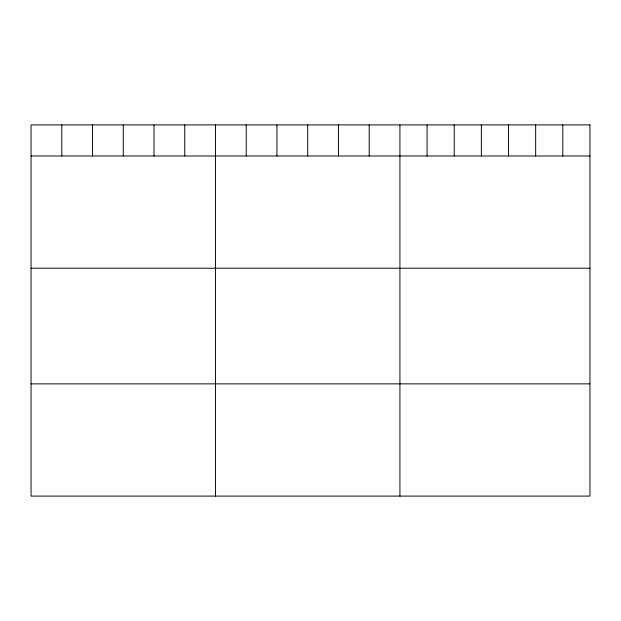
<?xml version="1.0" encoding="UTF-8"?>
<svg xmlns="http://www.w3.org/2000/svg" width="621" height="621" viewBox="0 0 621 621"><rect width="100%" height="100%" fill="white"/><g stroke="black" fill="none" stroke-linecap="round" stroke-linejoin="round"><path stroke-width="0.93" d="M31.05 155.987L589.95 155.987M31.05 268.225L589.95 268.225M31.05 383.863L589.95 383.863M562.805 124.906L562.805 155.987M535.659 124.906L535.659 155.987M508.514 124.906L508.514 155.987M481.36 124.906L481.36 155.987M454.215 124.906L454.215 155.987M427.069 124.906L427.069 155.987M399.924 124.906L399.924 496.094M369.185 124.906L369.185 155.987M338.445 124.906L338.445 155.987M307.705 124.906L307.705 155.987M276.966 124.906L276.966 155.987M246.226 124.906L246.226 155.987M215.487 124.906L215.487 496.094M184.748 124.906L184.748 155.987M154.008 124.906L154.008 155.987M123.269 124.906L123.269 155.987M92.529 124.906L92.529 155.987M61.789 124.906L61.789 155.987M589.95 124.906L31.05 124.906L31.05 496.094L589.95 496.094L589.95 124.906"/></g></svg>
